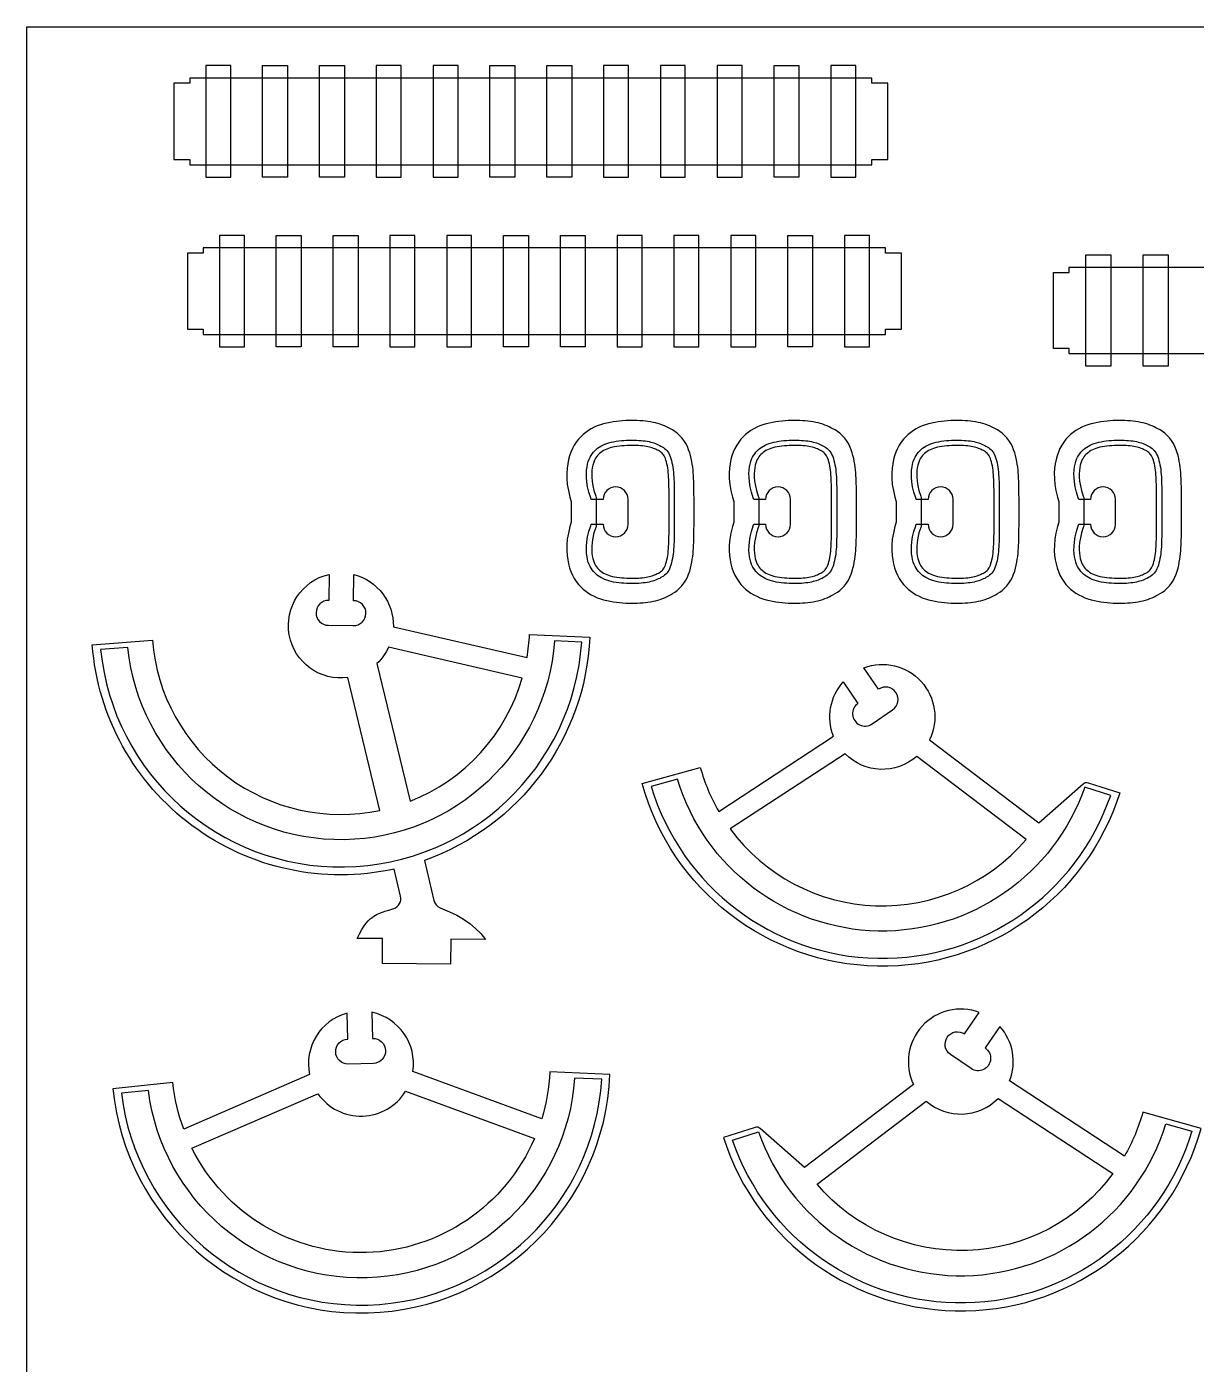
# Model space of a CAD drawing. Header units: inches. Extents: x 74 to 623, y 57 to 815.
# Drawn here: x 91.4 to 232.1, y 246.2 to 407.2 of the extents above; entities that cross this region are included whole.
import ezdxf

# ---------------------------------------------------------------- set-up
doc = ezdxf.new("R2010")
doc.units = ezdxf.units.IN
doc.header["$MEASUREMENT"] = 0
for name, color, linetype in [('External Cut', 1, 'Continuous'), ('Internal Cut', 5, 'Continuous'), ('Kerf Pocket Cut 3mm', 6, 'Continuous'), ('Pocket Cut 1.1mm', 3, 'Continuous')]:
    doc.layers.add(name, color=color, linetype=linetype)

msp = doc.modelspace()

# ---------------------------------------------------------------- linework, layer by layer
msp.add_lwpolyline([(341.38, 57.16), (91.38, 57.16), (91.38, 407.16), (341.38, 407.16)], close=True)
at = {"layer": 'External Cut', "flags": 128}
for points in [[(194.99, 400.36), (193.09, 400.36), (193.09, 400.99), (110.99, 400.99), (110.99, 400.36), (109.09, 400.36), (109.09, 391.2), (110.99, 391.2), (110.99, 390.57), (193.09, 390.57), (193.09, 391.2), (194.99, 391.2), (194.99, 400.36)], [(196.63, 379.93), (194.73, 379.93), (194.73, 380.56), (112.63, 380.56), (112.63, 379.93), (110.73, 379.93), (110.73, 370.77), (112.63, 370.77), (112.63, 370.14), (194.73, 370.14), (194.73, 370.77), (196.63, 370.77), (196.63, 379.93)], [(287.87, 377.61), (287.87, 368.46), (285.97, 368.46), (285.97, 367.82), (216.81, 367.82), (216.81, 368.46), (214.92, 368.46), (214.92, 377.61), (216.81, 377.61), (216.81, 378.24), (285.97, 378.24), (285.97, 377.61), (287.87, 377.61)]]:
    msp.add_lwpolyline(points, dxfattribs=at)
for points in [[(159.32, 350.3), (159.25, 350.47), (159.03, 351.18), (158.88, 351.82), (158.79, 352.4), (158.74, 352.93), (158.74, 353.4), (158.76, 353.82), (158.81, 354.2), (158.88, 354.55), (158.96, 354.85), (159.06, 355.13), (159.17, 355.38), (159.29, 355.6), (159.42, 355.8), (159.57, 355.99), (159.73, 356.15), (159.9, 356.31), (160.08, 356.46), (160.27, 356.6), (160.48, 356.72), (160.7, 356.84), (160.93, 356.94), (161.18, 357.03), (161.44, 357.11), (161.72, 357.18), (162.01, 357.24), (162.31, 357.29), (162.62, 357.33), (162.94, 357.37), (163.25, 357.39), (163.57, 357.41), (163.88, 357.42), (164.18, 357.43), (164.48, 357.42), (164.76, 357.42), (165.04, 357.4), (165.31, 357.39), (165.57, 357.36), (165.81, 357.33), (166.05, 357.29), (166.27, 357.25), (166.48, 357.2), (166.67, 357.15), (166.86, 357.09), (167.04, 357.02), (167.22, 356.95), (167.38, 356.88), (167.55, 356.8), (167.7, 356.72), (167.86, 356.63), (168, 356.54), (168.14, 356.43), (168.28, 356.31), (168.4, 356.17), (168.52, 356.02), (168.63, 355.85), (168.73, 355.65), (168.82, 355.44), (168.9, 355.21), (168.97, 354.96), (169.03, 354.7), (169.09, 354.44), (169.13, 354.16), (169.17, 353.88), (169.2, 353.59), (169.23, 353.31), (169.25, 353.01), (169.27, 352.72), (169.28, 352.42), (169.29, 352.11), (169.3, 351.8), (169.3, 351.48), (169.3, 351.16), (169.31, 350.84), (169.31, 350.5), (169.31, 350.17), (169.31, 349.83), (169.31, 349.49), (169.31, 349.15), (169.31, 348.8), (169.31, 348.46), (169.31, 348.12), (169.31, 347.78), (169.31, 347.44), (169.31, 347.1), (169.31, 346.77), (169.3, 346.44), (169.3, 346.12), (169.3, 345.81), (169.29, 345.5), (169.28, 345.19), (169.27, 344.89), (169.25, 344.59), (169.23, 344.3), (169.2, 344.01), (169.17, 343.73), (169.13, 343.45), (169.09, 343.17), (169.03, 342.9), (168.97, 342.65), (168.9, 342.4), (168.82, 342.17), (168.73, 341.96), (168.63, 341.76), (168.52, 341.59), (168.4, 341.44), (168.28, 341.3), (168.14, 341.18), (168, 341.07), (167.86, 340.97), (167.7, 340.89), (167.55, 340.8), (167.38, 340.73), (167.22, 340.65), (167.04, 340.58), (166.86, 340.52), (166.67, 340.46), (166.48, 340.41), (166.27, 340.36), (166.05, 340.31), (165.81, 340.28), (165.57, 340.25), (165.31, 340.22), (165.04, 340.2), (164.76, 340.19), (164.48, 340.18), (164.18, 340.18), (163.88, 340.19), (163.57, 340.2), (163.25, 340.22), (162.94, 340.24), (162.62, 340.27), (162.31, 340.31), (162.01, 340.36), (161.72, 340.43), (161.44, 340.5), (161.18, 340.58), (160.93, 340.67), (160.7, 340.77), (160.48, 340.89), (160.27, 341.01), (160.08, 341.15), (159.9, 341.29), (159.73, 341.45), (159.57, 341.62), (159.42, 341.81), (159.29, 342.01), (159.17, 342.23), (159.06, 342.48), (158.96, 342.76), (158.88, 343.06), (158.81, 343.4), (158.76, 343.79), (158.74, 344.21), (158.74, 344.68), (158.79, 345.2), (158.88, 345.78), (159.03, 346.43), (159.25, 347.13), (159.32, 347.3), (160.74, 347.3, 1), (163.74, 347.3), (163.74, 350.3, 1), (160.74, 350.3), (159.32, 350.3)], [(178.87, 350.3), (178.81, 350.47), (178.59, 351.18), (178.44, 351.82), (178.34, 352.4), (178.3, 352.93), (178.29, 353.4), (178.32, 353.82), (178.37, 354.2), (178.44, 354.55), (178.52, 354.85), (178.61, 355.13), (178.72, 355.38), (178.84, 355.6), (178.98, 355.8), (179.13, 355.99), (179.28, 356.15), (179.45, 356.31), (179.63, 356.46), (179.83, 356.6), (180.03, 356.72), (180.25, 356.84), (180.48, 356.94), (180.73, 357.03), (181, 357.11), (181.27, 357.18), (181.57, 357.24), (181.87, 357.29), (182.18, 357.33), (182.49, 357.37), (182.81, 357.39), (183.12, 357.41), (183.43, 357.42), (183.73, 357.43), (184.03, 357.42), (184.32, 357.42), (184.6, 357.4), (184.86, 357.39), (185.12, 357.36), (185.37, 357.33), (185.6, 357.29), (185.82, 357.25), (186.03, 357.2), (186.23, 357.15), (186.42, 357.09), (186.6, 357.02), (186.77, 356.95), (186.94, 356.88), (187.1, 356.8), (187.26, 356.72), (187.41, 356.63), (187.56, 356.54), (187.7, 356.43), (187.83, 356.31), (187.96, 356.17), (188.08, 356.02), (188.19, 355.85), (188.28, 355.65), (188.37, 355.44), (188.45, 355.21), (188.52, 354.96), (188.59, 354.7), (188.64, 354.44), (188.69, 354.16), (188.73, 353.88), (188.76, 353.59), (188.79, 353.31), (188.81, 353.01), (188.82, 352.72), (188.84, 352.42), (188.84, 352.11), (188.85, 351.8), (188.86, 351.48), (188.86, 351.16), (188.86, 350.84), (188.86, 350.5), (188.86, 350.17), (188.87, 349.83), (188.87, 349.49), (188.87, 349.15), (188.87, 348.8), (188.87, 348.46), (188.87, 348.12), (188.87, 347.78), (188.86, 347.44), (188.86, 347.1), (188.86, 346.77), (188.86, 346.44), (188.86, 346.12), (188.85, 345.81), (188.84, 345.5), (188.84, 345.19), (188.82, 344.89), (188.81, 344.59), (188.79, 344.3), (188.76, 344.01), (188.73, 343.73), (188.69, 343.45), (188.64, 343.17), (188.59, 342.9), (188.52, 342.65), (188.45, 342.4), (188.37, 342.17), (188.28, 341.96), (188.19, 341.76), (188.08, 341.59), (187.96, 341.44), (187.83, 341.3), (187.7, 341.18), (187.56, 341.07), (187.41, 340.97), (187.26, 340.89), (187.1, 340.8), (186.94, 340.73), (186.77, 340.65), (186.6, 340.58), (186.42, 340.52), (186.23, 340.46), (186.03, 340.41), (185.82, 340.36), (185.6, 340.31), (185.37, 340.28), (185.12, 340.25), (184.86, 340.22), (184.6, 340.2), (184.32, 340.19), (184.03, 340.18), (183.73, 340.18), (183.43, 340.19), (183.12, 340.2), (182.81, 340.22), (182.49, 340.24), (182.18, 340.27), (181.87, 340.31), (181.57, 340.36), (181.27, 340.43), (181, 340.5), (180.73, 340.58), (180.48, 340.67), (180.25, 340.77), (180.03, 340.89), (179.83, 341.01), (179.63, 341.15), (179.45, 341.29), (179.28, 341.45), (179.13, 341.62), (178.98, 341.81), (178.84, 342.01), (178.72, 342.23), (178.61, 342.48), (178.52, 342.76), (178.44, 343.06), (178.37, 343.4), (178.32, 343.79), (178.29, 344.21), (178.3, 344.68), (178.34, 345.2), (178.44, 345.78), (178.59, 346.43), (178.81, 347.13), (178.87, 347.3), (180.29, 347.3, 1), (183.29, 347.3), (183.29, 350.3, 1), (180.29, 350.3), (178.87, 350.3)], [(198.43, 350.3), (198.36, 350.47), (198.14, 351.18), (197.99, 351.82), (197.9, 352.4), (197.85, 352.93), (197.85, 353.4), (197.87, 353.82), (197.92, 354.2), (197.99, 354.55), (198.07, 354.85), (198.17, 355.13), (198.28, 355.38), (198.4, 355.6), (198.53, 355.8), (198.68, 355.99), (198.84, 356.15), (199.01, 356.31), (199.19, 356.46), (199.38, 356.6), (199.59, 356.72), (199.81, 356.84), (200.04, 356.94), (200.29, 357.03), (200.55, 357.11), (200.83, 357.18), (201.12, 357.24), (201.42, 357.29), (201.73, 357.33), (202.05, 357.37), (202.36, 357.39), (202.68, 357.41), (202.99, 357.42), (203.29, 357.43), (203.59, 357.42), (203.87, 357.42), (204.15, 357.4), (204.42, 357.39), (204.68, 357.36), (204.92, 357.33), (205.16, 357.29), (205.38, 357.25), (205.59, 357.2), (205.78, 357.15), (205.97, 357.09), (206.15, 357.02), (206.33, 356.95), (206.49, 356.88), (206.66, 356.8), (206.81, 356.72), (206.97, 356.63), (207.11, 356.54), (207.25, 356.43), (207.39, 356.31), (207.51, 356.17), (207.63, 356.02), (207.74, 355.85), (207.84, 355.65), (207.93, 355.44), (208.01, 355.21), (208.08, 354.96), (208.14, 354.7), (208.2, 354.44), (208.24, 354.16), (208.28, 353.88), (208.32, 353.59), (208.34, 353.31), (208.36, 353.01), (208.38, 352.72), (208.39, 352.42), (208.4, 352.11), (208.41, 351.8), (208.41, 351.48), (208.41, 351.16), (208.42, 350.84), (208.42, 350.5), (208.42, 350.17), (208.42, 349.83), (208.42, 349.49), (208.42, 349.15), (208.42, 348.8), (208.42, 348.46), (208.42, 348.12), (208.42, 347.78), (208.42, 347.44), (208.42, 347.1), (208.42, 346.77), (208.41, 346.44), (208.41, 346.12), (208.41, 345.81), (208.4, 345.5), (208.39, 345.19), (208.38, 344.89), (208.36, 344.59), (208.34, 344.3), (208.32, 344.01), (208.28, 343.73), (208.24, 343.45), (208.2, 343.17), (208.14, 342.9), (208.08, 342.65), (208.01, 342.4), (207.93, 342.17), (207.84, 341.96), (207.74, 341.76), (207.63, 341.59), (207.51, 341.44), (207.39, 341.3), (207.25, 341.18), (207.11, 341.07), (206.97, 340.97), (206.81, 340.89), (206.66, 340.8), (206.49, 340.73), (206.33, 340.65), (206.15, 340.58), (205.97, 340.52), (205.78, 340.46), (205.59, 340.41), (205.38, 340.36), (205.16, 340.31), (204.92, 340.28), (204.68, 340.25), (204.42, 340.22), (204.15, 340.2), (203.87, 340.19), (203.59, 340.18), (203.29, 340.18), (202.99, 340.19), (202.68, 340.2), (202.36, 340.22), (202.05, 340.24), (201.73, 340.27), (201.42, 340.31), (201.12, 340.36), (200.83, 340.43), (200.55, 340.5), (200.29, 340.58), (200.04, 340.67), (199.81, 340.77), (199.59, 340.89), (199.38, 341.01), (199.19, 341.15), (199.01, 341.29), (198.84, 341.45), (198.68, 341.62), (198.53, 341.81), (198.4, 342.01), (198.28, 342.23), (198.17, 342.48), (198.07, 342.76), (197.99, 343.06), (197.92, 343.4), (197.87, 343.79), (197.85, 344.21), (197.85, 344.68), (197.9, 345.2), (197.99, 345.78), (198.14, 346.43), (198.36, 347.13), (198.43, 347.3), (199.85, 347.3, 1), (202.85, 347.3), (202.85, 350.3, 1), (199.85, 350.3), (198.43, 350.3)], [(217.98, 350.3), (217.92, 350.47), (217.7, 351.18), (217.55, 351.82), (217.45, 352.4), (217.41, 352.93), (217.4, 353.4), (217.43, 353.82), (217.48, 354.2), (217.55, 354.55), (217.63, 354.85), (217.72, 355.13), (217.83, 355.38), (217.95, 355.6), (218.09, 355.8), (218.24, 355.99), (218.39, 356.15), (218.56, 356.31), (218.74, 356.46), (218.94, 356.6), (219.14, 356.72), (219.36, 356.84), (219.59, 356.94), (219.84, 357.03), (220.11, 357.11), (220.38, 357.18), (220.68, 357.24), (220.98, 357.29), (221.29, 357.33), (221.6, 357.37), (221.92, 357.39), (222.23, 357.41), (222.54, 357.42), (222.85, 357.43), (223.14, 357.42), (223.43, 357.42), (223.71, 357.4), (223.97, 357.39), (224.23, 357.36), (224.48, 357.33), (224.71, 357.29), (224.93, 357.25), (225.14, 357.2), (225.34, 357.15), (225.53, 357.09), (225.71, 357.02), (225.88, 356.95), (226.05, 356.88), (226.21, 356.8), (226.37, 356.72), (226.52, 356.63), (226.67, 356.54), (226.81, 356.43), (226.94, 356.31), (227.07, 356.17), (227.19, 356.02), (227.3, 355.85), (227.39, 355.65), (227.48, 355.44), (227.56, 355.21), (227.63, 354.96), (227.7, 354.7), (227.75, 354.44), (227.8, 354.16), (227.84, 353.88), (227.87, 353.59), (227.9, 353.31), (227.92, 353.01), (227.93, 352.72), (227.95, 352.42), (227.95, 352.11), (227.96, 351.8), (227.97, 351.48), (227.97, 351.16), (227.97, 350.84), (227.97, 350.5), (227.97, 350.17), (227.98, 349.83), (227.98, 349.49), (227.98, 349.15), (227.98, 348.8), (227.98, 348.46), (227.98, 348.12), (227.98, 347.78), (227.97, 347.44), (227.97, 347.1), (227.97, 346.77), (227.97, 346.44), (227.97, 346.12), (227.96, 345.81), (227.95, 345.5), (227.95, 345.19), (227.93, 344.89), (227.92, 344.59), (227.9, 344.3), (227.87, 344.01), (227.84, 343.73), (227.8, 343.45), (227.75, 343.17), (227.7, 342.9), (227.63, 342.65), (227.56, 342.4), (227.48, 342.17), (227.39, 341.96), (227.3, 341.76), (227.19, 341.59), (227.07, 341.44), (226.94, 341.3), (226.81, 341.18), (226.67, 341.07), (226.52, 340.97), (226.37, 340.89), (226.21, 340.8), (226.05, 340.73), (225.88, 340.65), (225.71, 340.58), (225.53, 340.52), (225.34, 340.46), (225.14, 340.41), (224.93, 340.36), (224.71, 340.31), (224.48, 340.28), (224.23, 340.25), (223.97, 340.22), (223.71, 340.2), (223.43, 340.19), (223.14, 340.18), (222.85, 340.18), (222.54, 340.19), (222.23, 340.2), (221.92, 340.22), (221.6, 340.24), (221.29, 340.27), (220.98, 340.31), (220.68, 340.36), (220.38, 340.43), (220.11, 340.5), (219.84, 340.58), (219.59, 340.67), (219.36, 340.77), (219.14, 340.89), (218.94, 341.01), (218.74, 341.15), (218.56, 341.29), (218.39, 341.45), (218.24, 341.62), (218.09, 341.81), (217.95, 342.01), (217.83, 342.23), (217.72, 342.48), (217.63, 342.76), (217.55, 343.06), (217.48, 343.4), (217.43, 343.79), (217.4, 344.21), (217.41, 344.68), (217.45, 345.2), (217.55, 345.78), (217.7, 346.43), (217.92, 347.13), (217.98, 347.3), (219.4, 347.3, 1), (222.4, 347.3), (222.4, 350.3, 1), (219.4, 350.3), (217.98, 350.3)], [(99.27, 332.79), (106.51, 333.36, 0.45294), (133.89, 312.89), (130.04, 328.87, -0.955312), (127.76, 341.28), (127.72, 338.15, 1), (127.68, 335.15), (130.68, 335.11, 0.414214), (132.2, 336.59, 0.414214), (130.72, 338.11), (130.76, 341.25, -0.349016), (135.5, 334.97), (151.59, 331.28, 0.030871), (151.89, 334.06), (159.15, 333.72, -0.304486), (139.23, 306.86), (140.39, 302.04, 0.237553), (141.13, 301.17), (142.26, 300.69), (143.13, 300.26), (143.94, 299.78), (144.69, 299.26), (145.38, 298.69), (146.02, 298.06), (146.6, 297.36), (142.42, 297.39), (142.39, 294.39), (134.18, 294.46), (134.21, 297.46), (131.15, 297.49), (131.42, 298.04), (131.71, 298.56), (131.98, 298.99), (132.24, 299.33), (132.48, 299.61), (132.72, 299.83), (132.94, 300.01), (133.16, 300.16), (133.37, 300.28), (133.57, 300.39), (133.76, 300.48), (133.95, 300.56), (134.14, 300.63), (134.31, 300.69), (134.48, 300.74), (134.64, 300.78), (134.8, 300.83), (134.95, 300.88), (135.55, 301.08, 0.38801), (136.37, 302.57), (135.59, 305.82, -0.454969), (99.27, 332.79)], [(222.92, 314.99, -0.744898), (165.44, 316.1), (172.44, 318.04, 0.063208), (174.65, 312.77), (188.47, 321.8, -0.284687), (189.64, 328.35), (191.41, 325.76, 1), (193.1, 323.29), (195.58, 324.98, 1), (193.89, 327.46), (192.12, 330.05, -0.676762), (200.03, 321.39), (213.17, 311.39), (218.5, 316.08, -0.263922), (219.11, 316.21), (222.92, 314.99)], [(153.35, 275.79), (137.85, 281.47, 0.396409), (132.92, 288.59), (133.01, 285.45, -0.414214), (134.56, 284, -0.414214), (133.1, 282.45), (130.1, 282.37, -1), (130.02, 285.37), (129.93, 288.5, 0.396409), (125.42, 281.11), (110.27, 274.55, -0.063208), (108.98, 280.13), (101.75, 279.4, 0.930566), (161.57, 281.12), (154.32, 281.43, -0.063208), (153.35, 275.79)], [(175.21, 273.53, 0.744898), (232.69, 274.63), (225.69, 276.58, -0.063208), (223.48, 271.3), (209.65, 280.34, 0.284687), (208.48, 286.89), (206.72, 284.3, -1), (205.02, 281.82), (202.55, 283.51, -1), (204.24, 285.99), (206.01, 288.58, 0.676762), (198.1, 279.92), (184.96, 269.92), (179.63, 274.62, 0.263922), (179.02, 274.75), (175.21, 273.53)]]:
    msp.add_lwpolyline(points, format="xyb", dxfattribs=at)
at = {"layer": 'Internal Cut', "flags": 128}
for points in [[(133.53, 330.55), (137.52, 313.98, 0.232502), (151.02, 328.81), (134.93, 332.51, -0.096231), (133.53, 330.55)], [(198.5, 319.38, -0.396209), (189.86, 319.69), (176.03, 310.65, 0.483204), (211.64, 309.38), (198.5, 319.38)], [(152.48, 273.42, -0.63761), (111.27, 272.23), (126.43, 278.79, 0.539478), (136.98, 279.1), (152.48, 273.42)], [(199.63, 277.91, 0.396209), (208.27, 278.22), (222.09, 269.18, -0.483204), (186.49, 267.91), (199.63, 277.91)]]:
    msp.add_lwpolyline(points, format="xyb", dxfattribs=at)
at = {"layer": 'Kerf Pocket Cut 3mm', "flags": 128}
for points in [[(115.93, 402.49), (112.93, 402.49), (112.93, 389.07), (115.93, 389.07), (115.93, 402.49)], [(122.77, 402.49), (122.77, 389.07), (119.77, 389.07), (119.77, 402.49), (122.77, 402.49)], [(129.61, 402.49), (129.61, 389.07), (126.61, 389.07), (126.61, 402.49), (129.61, 402.49)], [(136.44, 402.49), (133.44, 402.49), (133.44, 389.07), (136.44, 389.07), (136.44, 402.49)], [(143.28, 402.49), (140.28, 402.49), (140.28, 389.07), (143.28, 389.07), (143.28, 402.49)], [(150.12, 402.49), (150.12, 389.07), (147.12, 389.07), (147.12, 402.49), (150.12, 402.49)], [(156.96, 402.49), (156.96, 389.07), (153.96, 389.07), (153.96, 402.49), (156.96, 402.49)], [(163.8, 402.49), (160.8, 402.49), (160.8, 389.07), (163.8, 389.07), (163.8, 402.49)], [(170.63, 402.49), (167.63, 402.49), (167.63, 389.07), (170.63, 389.07), (170.63, 402.49)], [(177.47, 402.49), (174.47, 402.49), (174.47, 389.07), (177.47, 389.07), (177.47, 402.49)], [(184.31, 402.49), (184.31, 389.07), (181.31, 389.07), (181.31, 402.49), (184.31, 402.49)], [(191.15, 402.49), (188.15, 402.49), (188.15, 389.07), (191.15, 389.07), (191.15, 402.49)], [(117.57, 382.06), (114.57, 382.06), (114.57, 368.64), (117.57, 368.64), (117.57, 382.06)], [(124.41, 382.06), (124.41, 368.64), (121.41, 368.64), (121.41, 382.06), (124.41, 382.06)], [(131.25, 382.06), (131.25, 368.64), (128.25, 368.64), (128.25, 382.06), (131.25, 382.06)], [(138.08, 382.06), (135.08, 382.06), (135.08, 368.64), (138.08, 368.64), (138.08, 382.06)], [(144.92, 382.06), (141.92, 382.06), (141.92, 368.64), (144.92, 368.64), (144.92, 382.06)], [(151.76, 382.06), (151.76, 368.64), (148.76, 368.64), (148.76, 382.06), (151.76, 382.06)], [(158.6, 382.06), (158.6, 368.64), (155.6, 368.64), (155.6, 382.06), (158.6, 382.06)], [(165.44, 382.06), (162.44, 382.06), (162.44, 368.64), (165.44, 368.64), (165.44, 382.06)], [(172.27, 382.06), (169.27, 382.06), (169.27, 368.64), (172.27, 368.64), (172.27, 382.06)], [(179.11, 382.06), (176.11, 382.06), (176.11, 368.64), (179.11, 368.64), (179.11, 382.06)], [(185.95, 382.06), (185.95, 368.64), (182.95, 368.64), (182.95, 382.06), (185.95, 382.06)], [(192.79, 382.06), (189.79, 382.06), (189.79, 368.64), (192.79, 368.64), (192.79, 382.06)], [(221.82, 379.74), (221.82, 366.32), (218.82, 366.32), (218.82, 379.74), (221.82, 379.74)], [(228.73, 379.74), (228.73, 366.32), (225.73, 366.32), (225.73, 379.74), (228.73, 379.74)]]:
    msp.add_lwpolyline(points, dxfattribs=at)
at = {"layer": 'Pocket Cut 1.1mm', "flags": 128}
for points in [[(156.91, 347.57), (156.75, 347.05), (156.56, 346.25), (156.43, 345.5), (156.37, 344.8), (156.37, 344.15), (156.4, 343.55), (156.48, 343.02), (156.57, 342.53), (156.7, 342.06), (156.85, 341.61), (157.04, 341.18), (157.26, 340.78), (157.51, 340.41), (157.77, 340.08), (158.05, 339.78), (158.34, 339.51), (158.65, 339.26), (158.97, 339.03), (159.31, 338.82), (159.67, 338.64), (160.04, 338.47), (160.41, 338.33), (160.8, 338.21), (161.19, 338.12), (161.58, 338.04), (161.96, 337.97), (162.34, 337.92), (162.72, 337.88), (163.09, 337.85), (163.46, 337.83), (163.81, 337.82), (164.16, 337.81), (164.51, 337.81), (164.85, 337.82), (165.18, 337.84), (165.51, 337.86), (165.83, 337.89), (166.14, 337.93), (166.46, 337.98), (166.76, 338.04), (167.06, 338.11), (167.34, 338.19), (167.62, 338.27), (167.88, 338.37), (168.13, 338.47), (168.37, 338.57), (168.61, 338.69), (168.84, 338.81), (169.1, 338.96), (169.37, 339.14), (169.66, 339.35), (169.94, 339.61), (170.21, 339.9), (170.47, 340.23), (170.69, 340.59), (170.88, 340.96), (171.03, 341.32), (171.16, 341.68), (171.26, 342.04), (171.34, 342.39), (171.41, 342.74), (171.47, 343.09), (171.52, 343.43), (171.56, 343.77), (171.59, 344.11), (171.62, 344.45), (171.63, 344.78), (171.65, 345.11), (171.66, 345.44), (171.66, 345.77), (171.67, 346.09), (171.67, 346.42), (171.67, 346.76), (171.68, 347.09), (171.68, 347.43), (171.68, 347.77), (171.68, 348.12), (171.68, 348.46), (171.68, 348.8), (171.68, 349.15), (171.68, 349.49), (171.68, 349.83), (171.68, 350.18), (171.68, 350.51), (171.67, 350.85), (171.67, 351.19), (171.67, 351.51), (171.66, 351.84), (171.66, 352.17), (171.65, 352.5), (171.63, 352.83), (171.62, 353.16), (171.59, 353.5), (171.56, 353.84), (171.52, 354.18), (171.47, 354.52), (171.41, 354.87), (171.34, 355.22), (171.26, 355.57), (171.16, 355.92), (171.03, 356.28), (170.88, 356.65), (170.69, 357.02), (170.47, 357.37), (170.21, 357.7), (169.94, 358), (169.66, 358.25), (169.37, 358.47), (169.1, 358.65), (168.84, 358.8), (168.61, 358.92), (168.37, 359.03), (168.13, 359.14), (167.88, 359.24), (167.62, 359.33), (167.34, 359.42), (167.06, 359.5), (166.76, 359.57), (166.46, 359.63), (166.14, 359.68), (165.83, 359.71), (165.51, 359.75), (165.18, 359.77), (164.85, 359.78), (164.51, 359.79), (164.16, 359.79), (163.81, 359.79), (163.46, 359.78), (163.09, 359.75), (162.72, 359.73), (162.34, 359.69), (161.96, 359.64), (161.58, 359.57), (161.19, 359.49), (160.8, 359.39), (160.41, 359.27), (160.04, 359.13), (159.67, 358.97), (159.31, 358.79), (158.97, 358.58), (158.65, 358.35), (158.34, 358.1), (158.05, 357.83), (157.77, 357.53), (157.51, 357.2), (157.26, 356.83), (157.04, 356.42), (156.85, 355.99), (156.7, 355.55), (156.57, 355.08), (156.48, 354.59), (156.4, 354.06), (156.37, 353.46), (156.37, 352.81), (156.43, 352.11), (156.56, 351.36), (156.75, 350.56), (156.91, 350.04), (156.91, 347.57)], [(176.46, 347.57), (176.3, 347.05), (176.11, 346.25), (175.99, 345.5), (175.93, 344.8), (175.92, 344.15), (175.96, 343.55), (176.03, 343.02), (176.13, 342.53), (176.25, 342.06), (176.41, 341.61), (176.6, 341.18), (176.82, 340.78), (177.06, 340.41), (177.33, 340.08), (177.61, 339.78), (177.89, 339.51), (178.2, 339.26), (178.53, 339.03), (178.87, 338.82), (179.22, 338.64), (179.59, 338.47), (179.97, 338.33), (180.36, 338.21), (180.75, 338.12), (181.13, 338.04), (181.52, 337.97), (181.9, 337.92), (182.28, 337.88), (182.65, 337.85), (183.01, 337.83), (183.37, 337.82), (183.72, 337.81), (184.06, 337.81), (184.4, 337.82), (184.73, 337.84), (185.06, 337.86), (185.38, 337.89), (185.7, 337.93), (186.01, 337.98), (186.32, 338.04), (186.61, 338.11), (186.9, 338.19), (187.17, 338.27), (187.44, 338.37), (187.69, 338.47), (187.93, 338.57), (188.16, 338.69), (188.4, 338.81), (188.66, 338.96), (188.93, 339.14), (189.21, 339.35), (189.5, 339.61), (189.77, 339.9), (190.02, 340.23), (190.25, 340.59), (190.44, 340.96), (190.59, 341.32), (190.71, 341.68), (190.81, 342.04), (190.9, 342.39), (190.97, 342.74), (191.03, 343.09), (191.08, 343.43), (191.12, 343.77), (191.15, 344.11), (191.17, 344.45), (191.19, 344.78), (191.2, 345.11), (191.21, 345.44), (191.22, 345.77), (191.22, 346.09), (191.23, 346.42), (191.23, 346.76), (191.23, 347.09), (191.23, 347.43), (191.23, 347.77), (191.23, 348.12), (191.23, 348.46), (191.23, 348.8), (191.23, 349.15), (191.23, 349.49), (191.23, 349.83), (191.23, 350.18), (191.23, 350.51), (191.23, 350.85), (191.23, 351.19), (191.22, 351.51), (191.22, 351.84), (191.21, 352.17), (191.2, 352.5), (191.19, 352.83), (191.17, 353.16), (191.15, 353.5), (191.12, 353.84), (191.08, 354.18), (191.03, 354.52), (190.97, 354.87), (190.9, 355.22), (190.81, 355.57), (190.71, 355.92), (190.59, 356.28), (190.44, 356.65), (190.25, 357.02), (190.02, 357.37), (189.77, 357.7), (189.5, 358), (189.21, 358.25), (188.93, 358.47), (188.66, 358.65), (188.4, 358.8), (188.16, 358.92), (187.93, 359.03), (187.69, 359.14), (187.44, 359.24), (187.17, 359.33), (186.9, 359.42), (186.61, 359.5), (186.32, 359.57), (186.01, 359.63), (185.7, 359.68), (185.38, 359.71), (185.06, 359.75), (184.73, 359.77), (184.4, 359.78), (184.06, 359.79), (183.72, 359.79), (183.37, 359.79), (183.01, 359.78), (182.65, 359.75), (182.28, 359.73), (181.9, 359.69), (181.52, 359.64), (181.13, 359.57), (180.75, 359.49), (180.36, 359.39), (179.97, 359.27), (179.59, 359.13), (179.22, 358.97), (178.87, 358.79), (178.53, 358.58), (178.2, 358.35), (177.89, 358.1), (177.61, 357.83), (177.33, 357.53), (177.06, 357.2), (176.82, 356.83), (176.6, 356.42), (176.41, 355.99), (176.25, 355.55), (176.13, 355.08), (176.03, 354.59), (175.96, 354.06), (175.92, 353.46), (175.93, 352.81), (175.99, 352.11), (176.11, 351.36), (176.3, 350.56), (176.46, 350.04), (176.46, 347.57)], [(196.02, 347.57), (195.86, 347.05), (195.67, 346.25), (195.54, 345.5), (195.48, 344.8), (195.48, 344.15), (195.51, 343.55), (195.59, 343.02), (195.68, 342.53), (195.81, 342.06), (195.96, 341.61), (196.15, 341.18), (196.37, 340.78), (196.62, 340.41), (196.88, 340.08), (197.16, 339.78), (197.45, 339.51), (197.76, 339.26), (198.08, 339.03), (198.42, 338.82), (198.78, 338.64), (199.15, 338.47), (199.52, 338.33), (199.91, 338.21), (200.3, 338.12), (200.69, 338.04), (201.07, 337.97), (201.45, 337.92), (201.83, 337.88), (202.2, 337.85), (202.57, 337.83), (202.92, 337.82), (203.27, 337.81), (203.62, 337.81), (203.96, 337.82), (204.29, 337.84), (204.62, 337.86), (204.94, 337.89), (205.25, 337.93), (205.57, 337.98), (205.87, 338.04), (206.17, 338.11), (206.45, 338.19), (206.73, 338.27), (206.99, 338.37), (207.24, 338.47), (207.48, 338.57), (207.72, 338.69), (207.95, 338.81), (208.21, 338.96), (208.48, 339.14), (208.77, 339.35), (209.05, 339.61), (209.32, 339.9), (209.58, 340.23), (209.8, 340.59), (209.99, 340.96), (210.14, 341.32), (210.27, 341.68), (210.37, 342.04), (210.45, 342.39), (210.53, 342.74), (210.58, 343.09), (210.63, 343.43), (210.67, 343.77), (210.7, 344.11), (210.73, 344.45), (210.74, 344.78), (210.76, 345.11), (210.77, 345.44), (210.77, 345.77), (210.78, 346.09), (210.78, 346.42), (210.78, 346.76), (210.79, 347.09), (210.79, 347.43), (210.79, 347.77), (210.79, 348.12), (210.79, 348.46), (210.79, 348.8), (210.79, 349.15), (210.79, 349.49), (210.79, 349.83), (210.79, 350.18), (210.79, 350.51), (210.78, 350.85), (210.78, 351.19), (210.78, 351.51), (210.77, 351.84), (210.77, 352.17), (210.76, 352.5), (210.74, 352.83), (210.73, 353.16), (210.7, 353.5), (210.67, 353.84), (210.63, 354.18), (210.58, 354.52), (210.53, 354.87), (210.45, 355.22), (210.37, 355.57), (210.27, 355.92), (210.14, 356.28), (209.99, 356.65), (209.8, 357.02), (209.58, 357.37), (209.32, 357.7), (209.05, 358), (208.77, 358.25), (208.48, 358.47), (208.21, 358.65), (207.95, 358.8), (207.72, 358.92), (207.48, 359.03), (207.24, 359.14), (206.99, 359.24), (206.73, 359.33), (206.45, 359.42), (206.17, 359.5), (205.87, 359.57), (205.57, 359.63), (205.25, 359.68), (204.94, 359.71), (204.62, 359.75), (204.29, 359.77), (203.96, 359.78), (203.62, 359.79), (203.27, 359.79), (202.92, 359.79), (202.57, 359.78), (202.2, 359.75), (201.83, 359.73), (201.45, 359.69), (201.07, 359.64), (200.69, 359.57), (200.3, 359.49), (199.91, 359.39), (199.52, 359.27), (199.15, 359.13), (198.78, 358.97), (198.42, 358.79), (198.08, 358.58), (197.76, 358.35), (197.45, 358.1), (197.16, 357.83), (196.88, 357.53), (196.62, 357.2), (196.37, 356.83), (196.15, 356.42), (195.96, 355.99), (195.81, 355.55), (195.68, 355.08), (195.59, 354.59), (195.51, 354.06), (195.48, 353.46), (195.48, 352.81), (195.54, 352.11), (195.67, 351.36), (195.86, 350.56), (196.02, 350.04), (196.02, 347.57)], [(215.57, 347.57), (215.41, 347.05), (215.22, 346.25), (215.1, 345.5), (215.04, 344.8), (215.03, 344.15), (215.07, 343.55), (215.14, 343.02), (215.24, 342.53), (215.36, 342.06), (215.52, 341.61), (215.71, 341.18), (215.93, 340.78), (216.17, 340.41), (216.44, 340.08), (216.72, 339.78), (217, 339.51), (217.31, 339.26), (217.64, 339.03), (217.98, 338.82), (218.33, 338.64), (218.7, 338.47), (219.08, 338.33), (219.47, 338.21), (219.86, 338.12), (220.24, 338.04), (220.63, 337.97), (221.01, 337.92), (221.39, 337.88), (221.76, 337.85), (222.12, 337.83), (222.48, 337.82), (222.83, 337.81), (223.17, 337.81), (223.51, 337.82), (223.84, 337.84), (224.17, 337.86), (224.49, 337.89), (224.81, 337.93), (225.12, 337.98), (225.43, 338.04), (225.72, 338.11), (226.01, 338.19), (226.28, 338.27), (226.55, 338.37), (226.8, 338.47), (227.04, 338.57), (227.27, 338.69), (227.51, 338.81), (227.77, 338.96), (228.04, 339.14), (228.32, 339.35), (228.61, 339.61), (228.88, 339.9), (229.13, 340.23), (229.36, 340.59), (229.55, 340.96), (229.7, 341.32), (229.82, 341.68), (229.92, 342.04), (230.01, 342.39), (230.08, 342.74), (230.14, 343.09), (230.19, 343.43), (230.23, 343.77), (230.26, 344.11), (230.28, 344.45), (230.3, 344.78), (230.31, 345.11), (230.32, 345.44), (230.33, 345.77), (230.33, 346.09), (230.34, 346.42), (230.34, 346.76), (230.34, 347.09), (230.34, 347.43), (230.34, 347.77), (230.34, 348.12), (230.34, 348.46), (230.34, 348.8), (230.34, 349.15), (230.34, 349.49), (230.34, 349.83), (230.34, 350.18), (230.34, 350.51), (230.34, 350.85), (230.34, 351.19), (230.33, 351.51), (230.33, 351.84), (230.32, 352.17), (230.31, 352.5), (230.3, 352.83), (230.28, 353.16), (230.26, 353.5), (230.23, 353.84), (230.19, 354.18), (230.14, 354.52), (230.08, 354.87), (230.01, 355.22), (229.92, 355.57), (229.82, 355.92), (229.7, 356.28), (229.55, 356.65), (229.36, 357.02), (229.13, 357.37), (228.88, 357.7), (228.61, 358), (228.32, 358.25), (228.04, 358.47), (227.77, 358.65), (227.51, 358.8), (227.27, 358.92), (227.04, 359.03), (226.8, 359.14), (226.55, 359.24), (226.28, 359.33), (226.01, 359.42), (225.72, 359.5), (225.43, 359.57), (225.12, 359.63), (224.81, 359.68), (224.49, 359.71), (224.17, 359.75), (223.84, 359.77), (223.51, 359.78), (223.17, 359.79), (222.83, 359.79), (222.48, 359.79), (222.12, 359.78), (221.76, 359.75), (221.39, 359.73), (221.01, 359.69), (220.63, 359.64), (220.24, 359.57), (219.86, 359.49), (219.47, 359.39), (219.08, 359.27), (218.7, 359.13), (218.33, 358.97), (217.98, 358.79), (217.64, 358.58), (217.31, 358.35), (217, 358.1), (216.72, 357.83), (216.44, 357.53), (216.17, 357.2), (215.93, 356.83), (215.71, 356.42), (215.52, 355.99), (215.36, 355.55), (215.24, 355.08), (215.14, 354.59), (215.07, 354.06), (215.03, 353.46), (215.04, 352.81), (215.1, 352.11), (215.22, 351.36), (215.41, 350.56), (215.57, 350.04), (215.57, 347.57)], [(159.91, 347.08), (159.85, 346.93), (159.64, 346.26), (159.5, 345.66), (159.41, 345.13), (159.37, 344.65), (159.37, 344.23), (159.39, 343.85), (159.44, 343.51), (159.5, 343.2), (159.57, 342.94), (159.65, 342.71), (159.73, 342.51), (159.83, 342.34), (159.93, 342.18), (160.05, 342.03), (160.18, 341.9), (160.31, 341.77), (160.46, 341.65), (160.62, 341.54), (160.79, 341.44), (160.97, 341.34), (161.17, 341.25), (161.38, 341.17), (161.61, 341.1), (161.86, 341.04), (162.13, 340.99), (162.41, 340.94), (162.7, 340.9), (162.99, 340.87), (163.29, 340.85), (163.59, 340.83), (163.89, 340.82), (164.18, 340.81), (164.47, 340.81), (164.74, 340.82), (165, 340.83), (165.26, 340.85), (165.5, 340.87), (165.72, 340.9), (165.94, 340.94), (166.14, 340.98), (166.32, 341.02), (166.5, 341.07), (166.66, 341.12), (166.82, 341.17), (166.97, 341.24), (167.12, 341.3), (167.26, 341.37), (167.4, 341.44), (167.52, 341.51), (167.64, 341.59), (167.74, 341.67), (167.83, 341.75), (167.92, 341.84), (168, 341.95), (168.08, 342.07), (168.15, 342.22), (168.23, 342.39), (168.3, 342.59), (168.36, 342.81), (168.41, 343.04), (168.47, 343.29), (168.51, 343.54), (168.55, 343.81), (168.58, 344.08), (168.6, 344.35), (168.62, 344.63), (168.64, 344.92), (168.65, 345.21), (168.66, 345.51), (168.66, 345.82), (168.67, 346.13), (168.67, 346.45), (168.67, 346.78), (168.68, 347.11), (168.68, 347.44), (168.68, 347.78), (168.68, 348.12), (168.68, 348.46), (168.68, 348.8), (168.68, 349.15), (168.68, 349.49), (168.68, 349.83), (168.68, 350.17), (168.68, 350.5), (168.67, 350.83), (168.67, 351.16), (168.67, 351.48), (168.66, 351.79), (168.66, 352.1), (168.65, 352.4), (168.64, 352.69), (168.62, 352.97), (168.6, 353.25), (168.58, 353.53), (168.55, 353.8), (168.51, 354.06), (168.47, 354.32), (168.41, 354.57), (168.36, 354.8), (168.3, 355.02), (168.23, 355.21), (168.15, 355.39), (168.08, 355.53), (168, 355.66), (167.92, 355.76), (167.83, 355.86), (167.74, 355.94), (167.64, 356.02), (167.52, 356.1), (167.4, 356.17), (167.26, 356.24), (167.12, 356.31), (166.97, 356.37), (166.82, 356.43), (166.66, 356.49), (166.5, 356.54), (166.32, 356.59), (166.14, 356.63), (165.94, 356.67), (165.72, 356.7), (165.5, 356.73), (165.26, 356.76), (165, 356.77), (164.74, 356.79), (164.47, 356.79), (164.18, 356.79), (163.89, 356.79), (163.59, 356.78), (163.29, 356.76), (162.99, 356.74), (162.7, 356.71), (162.41, 356.67), (162.13, 356.62), (161.86, 356.57), (161.61, 356.5), (161.38, 356.43), (161.17, 356.35), (160.97, 356.27), (160.79, 356.17), (160.62, 356.07), (160.46, 355.96), (160.31, 355.84), (160.18, 355.71), (160.05, 355.57), (159.93, 355.43), (159.83, 355.27), (159.73, 355.1), (159.65, 354.9), (159.57, 354.67), (159.5, 354.4), (159.44, 354.1), (159.39, 353.76), (159.37, 353.38), (159.37, 352.96), (159.41, 352.48), (159.5, 351.95), (159.64, 351.35), (159.85, 350.68), (159.91, 350.53), (159.91, 347.08)], [(179.46, 347.08), (179.41, 346.93), (179.2, 346.26), (179.06, 345.66), (178.97, 345.13), (178.93, 344.65), (178.92, 344.23), (178.95, 343.85), (178.99, 343.51), (179.05, 343.2), (179.12, 342.94), (179.2, 342.71), (179.29, 342.51), (179.39, 342.34), (179.49, 342.18), (179.6, 342.03), (179.73, 341.9), (179.87, 341.77), (180.02, 341.65), (180.17, 341.54), (180.34, 341.44), (180.53, 341.34), (180.72, 341.25), (180.94, 341.17), (181.17, 341.1), (181.42, 341.04), (181.68, 340.99), (181.96, 340.94), (182.25, 340.9), (182.55, 340.87), (182.85, 340.85), (183.15, 340.83), (183.45, 340.82), (183.74, 340.81), (184.02, 340.81), (184.3, 340.82), (184.56, 340.83), (184.81, 340.85), (185.05, 340.87), (185.28, 340.9), (185.49, 340.94), (185.69, 340.98), (185.88, 341.02), (186.05, 341.07), (186.22, 341.12), (186.38, 341.17), (186.53, 341.24), (186.67, 341.3), (186.82, 341.37), (186.95, 341.44), (187.08, 341.51), (187.19, 341.59), (187.3, 341.67), (187.39, 341.75), (187.48, 341.84), (187.56, 341.95), (187.64, 342.07), (187.71, 342.22), (187.78, 342.39), (187.85, 342.59), (187.91, 342.81), (187.97, 343.04), (188.02, 343.29), (188.06, 343.54), (188.1, 343.81), (188.13, 344.08), (188.16, 344.35), (188.18, 344.63), (188.19, 344.92), (188.2, 345.21), (188.21, 345.51), (188.22, 345.82), (188.22, 346.13), (188.23, 346.45), (188.23, 346.78), (188.23, 347.11), (188.23, 347.44), (188.23, 347.78), (188.23, 348.12), (188.23, 348.46), (188.23, 348.8), (188.23, 349.15), (188.23, 349.49), (188.23, 349.83), (188.23, 350.17), (188.23, 350.5), (188.23, 350.83), (188.23, 351.16), (188.22, 351.48), (188.22, 351.79), (188.21, 352.1), (188.2, 352.4), (188.19, 352.69), (188.18, 352.97), (188.16, 353.25), (188.13, 353.53), (188.1, 353.8), (188.06, 354.06), (188.02, 354.32), (187.97, 354.57), (187.91, 354.8), (187.85, 355.02), (187.78, 355.21), (187.71, 355.39), (187.64, 355.53), (187.56, 355.66), (187.48, 355.76), (187.39, 355.86), (187.3, 355.94), (187.19, 356.02), (187.08, 356.1), (186.95, 356.17), (186.82, 356.24), (186.67, 356.31), (186.53, 356.37), (186.38, 356.43), (186.22, 356.49), (186.05, 356.54), (185.88, 356.59), (185.69, 356.63), (185.49, 356.67), (185.28, 356.7), (185.05, 356.73), (184.81, 356.76), (184.56, 356.77), (184.3, 356.79), (184.02, 356.79), (183.74, 356.79), (183.45, 356.79), (183.15, 356.78), (182.85, 356.76), (182.55, 356.74), (182.25, 356.71), (181.96, 356.67), (181.68, 356.62), (181.42, 356.57), (181.17, 356.5), (180.94, 356.43), (180.72, 356.35), (180.53, 356.27), (180.34, 356.17), (180.17, 356.07), (180.02, 355.96), (179.87, 355.84), (179.73, 355.71), (179.6, 355.57), (179.49, 355.43), (179.39, 355.27), (179.29, 355.1), (179.2, 354.9), (179.12, 354.67), (179.05, 354.4), (178.99, 354.1), (178.95, 353.76), (178.92, 353.38), (178.93, 352.96), (178.97, 352.48), (179.06, 351.95), (179.2, 351.35), (179.41, 350.68), (179.46, 350.53), (179.46, 347.08)], [(199.02, 347.08), (198.96, 346.93), (198.75, 346.26), (198.61, 345.66), (198.52, 345.13), (198.48, 344.65), (198.48, 344.23), (198.5, 343.85), (198.55, 343.51), (198.61, 343.2), (198.68, 342.94), (198.76, 342.71), (198.84, 342.51), (198.94, 342.34), (199.04, 342.18), (199.16, 342.03), (199.29, 341.9), (199.42, 341.77), (199.57, 341.65), (199.73, 341.54), (199.9, 341.44), (200.08, 341.34), (200.28, 341.25), (200.49, 341.17), (200.72, 341.1), (200.97, 341.04), (201.24, 340.99), (201.52, 340.94), (201.81, 340.9), (202.1, 340.87), (202.4, 340.85), (202.71, 340.83), (203, 340.82), (203.29, 340.81), (203.58, 340.81), (203.85, 340.82), (204.11, 340.83), (204.37, 340.85), (204.61, 340.87), (204.83, 340.9), (205.05, 340.94), (205.25, 340.98), (205.43, 341.02), (205.61, 341.07), (205.77, 341.12), (205.93, 341.17), (206.08, 341.24), (206.23, 341.3), (206.37, 341.37), (206.51, 341.44), (206.63, 341.51), (206.75, 341.59), (206.85, 341.67), (206.94, 341.75), (207.03, 341.84), (207.11, 341.95), (207.19, 342.07), (207.27, 342.22), (207.34, 342.39), (207.41, 342.59), (207.47, 342.81), (207.53, 343.04), (207.58, 343.29), (207.62, 343.54), (207.66, 343.81), (207.69, 344.08), (207.71, 344.35), (207.73, 344.63), (207.75, 344.92), (207.76, 345.21), (207.77, 345.51), (207.77, 345.82), (207.78, 346.13), (207.78, 346.45), (207.78, 346.78), (207.79, 347.11), (207.79, 347.44), (207.79, 347.78), (207.79, 348.12), (207.79, 348.46), (207.79, 348.8), (207.79, 349.15), (207.79, 349.49), (207.79, 349.83), (207.79, 350.17), (207.79, 350.5), (207.78, 350.83), (207.78, 351.16), (207.78, 351.48), (207.77, 351.79), (207.77, 352.1), (207.76, 352.4), (207.75, 352.69), (207.73, 352.97), (207.71, 353.25), (207.69, 353.53), (207.66, 353.8), (207.62, 354.06), (207.58, 354.32), (207.53, 354.57), (207.47, 354.8), (207.41, 355.02), (207.34, 355.21), (207.27, 355.39), (207.19, 355.53), (207.11, 355.66), (207.03, 355.76), (206.94, 355.86), (206.85, 355.94), (206.75, 356.02), (206.63, 356.1), (206.51, 356.17), (206.37, 356.24), (206.23, 356.31), (206.08, 356.37), (205.93, 356.43), (205.77, 356.49), (205.61, 356.54), (205.43, 356.59), (205.25, 356.63), (205.05, 356.67), (204.83, 356.7), (204.61, 356.73), (204.37, 356.76), (204.11, 356.77), (203.85, 356.79), (203.58, 356.79), (203.29, 356.79), (203, 356.79), (202.71, 356.78), (202.4, 356.76), (202.1, 356.74), (201.81, 356.71), (201.52, 356.67), (201.24, 356.62), (200.97, 356.57), (200.72, 356.5), (200.49, 356.43), (200.28, 356.35), (200.08, 356.27), (199.9, 356.17), (199.73, 356.07), (199.57, 355.96), (199.42, 355.84), (199.29, 355.71), (199.16, 355.57), (199.04, 355.43), (198.94, 355.27), (198.84, 355.1), (198.76, 354.9), (198.68, 354.67), (198.61, 354.4), (198.55, 354.1), (198.5, 353.76), (198.48, 353.38), (198.48, 352.96), (198.52, 352.48), (198.61, 351.95), (198.75, 351.35), (198.96, 350.68), (199.02, 350.53), (199.02, 347.08)], [(218.57, 347.08), (218.52, 346.93), (218.31, 346.26), (218.17, 345.66), (218.08, 345.13), (218.04, 344.65), (218.03, 344.23), (218.06, 343.85), (218.1, 343.51), (218.16, 343.2), (218.23, 342.94), (218.31, 342.71), (218.4, 342.51), (218.5, 342.34), (218.6, 342.18), (218.71, 342.03), (218.84, 341.9), (218.98, 341.77), (219.13, 341.65), (219.28, 341.54), (219.45, 341.44), (219.64, 341.34), (219.83, 341.25), (220.05, 341.17), (220.28, 341.1), (220.53, 341.04), (220.79, 340.99), (221.07, 340.94), (221.36, 340.9), (221.66, 340.87), (221.96, 340.85), (222.26, 340.83), (222.56, 340.82), (222.85, 340.81), (223.13, 340.81), (223.41, 340.82), (223.67, 340.83), (223.92, 340.85), (224.16, 340.87), (224.39, 340.9), (224.6, 340.94), (224.8, 340.98), (224.99, 341.02), (225.16, 341.07), (225.33, 341.12), (225.49, 341.17), (225.64, 341.24), (225.78, 341.3), (225.93, 341.37), (226.06, 341.44), (226.19, 341.51), (226.3, 341.59), (226.41, 341.67), (226.5, 341.75), (226.59, 341.84), (226.67, 341.95), (226.75, 342.07), (226.82, 342.22), (226.89, 342.39), (226.96, 342.59), (227.02, 342.81), (227.08, 343.04), (227.13, 343.29), (227.17, 343.54), (227.21, 343.81), (227.24, 344.08), (227.27, 344.35), (227.29, 344.63), (227.3, 344.92), (227.31, 345.21), (227.32, 345.51), (227.33, 345.82), (227.33, 346.13), (227.34, 346.45), (227.34, 346.78), (227.34, 347.11), (227.34, 347.44), (227.34, 347.78), (227.34, 348.12), (227.34, 348.46), (227.34, 348.8), (227.34, 349.15), (227.34, 349.49), (227.34, 349.83), (227.34, 350.17), (227.34, 350.5), (227.34, 350.83), (227.34, 351.16), (227.33, 351.48), (227.33, 351.79), (227.32, 352.1), (227.31, 352.4), (227.3, 352.69), (227.29, 352.97), (227.27, 353.25), (227.24, 353.53), (227.21, 353.8), (227.17, 354.06), (227.13, 354.32), (227.08, 354.57), (227.02, 354.8), (226.96, 355.02), (226.89, 355.21), (226.82, 355.39), (226.75, 355.53), (226.67, 355.66), (226.59, 355.76), (226.5, 355.86), (226.41, 355.94), (226.3, 356.02), (226.19, 356.1), (226.06, 356.17), (225.93, 356.24), (225.78, 356.31), (225.64, 356.37), (225.49, 356.43), (225.33, 356.49), (225.16, 356.54), (224.99, 356.59), (224.8, 356.63), (224.6, 356.67), (224.39, 356.7), (224.16, 356.73), (223.92, 356.76), (223.67, 356.77), (223.41, 356.79), (223.13, 356.79), (222.85, 356.79), (222.56, 356.79), (222.26, 356.78), (221.96, 356.76), (221.66, 356.74), (221.36, 356.71), (221.07, 356.67), (220.79, 356.62), (220.53, 356.57), (220.28, 356.5), (220.05, 356.43), (219.83, 356.35), (219.64, 356.27), (219.45, 356.17), (219.28, 356.07), (219.13, 355.96), (218.98, 355.84), (218.84, 355.71), (218.71, 355.57), (218.6, 355.43), (218.5, 355.27), (218.4, 355.1), (218.31, 354.9), (218.23, 354.67), (218.16, 354.4), (218.1, 354.1), (218.06, 353.76), (218.03, 353.38), (218.04, 352.96), (218.08, 352.48), (218.17, 351.95), (218.31, 351.35), (218.52, 350.68), (218.57, 350.53), (218.57, 347.08)]]:
    msp.add_lwpolyline(points, dxfattribs=at)
for points in [[(100.27, 332.24, 0.919165), (158.17, 333.14), (154.89, 333.29, -0.916612), (103.55, 332.49), (100.27, 332.24)], [(221.82, 314.68), (218.69, 315.68, -0.726013), (169.69, 316.63), (166.53, 315.75, 0.728131), (221.82, 314.68)], [(160.59, 280.53), (157.31, 280.67, -0.907953), (106.03, 279.19), (102.77, 278.86, 0.910484), (160.59, 280.53)], [(176.31, 273.22), (179.44, 274.22, 0.726013), (228.44, 275.16), (231.6, 274.28, -0.728131), (176.31, 273.22)]]:
    msp.add_lwpolyline(points, format="xyb", dxfattribs=at)

doc.saveas('drawing.dxf')
